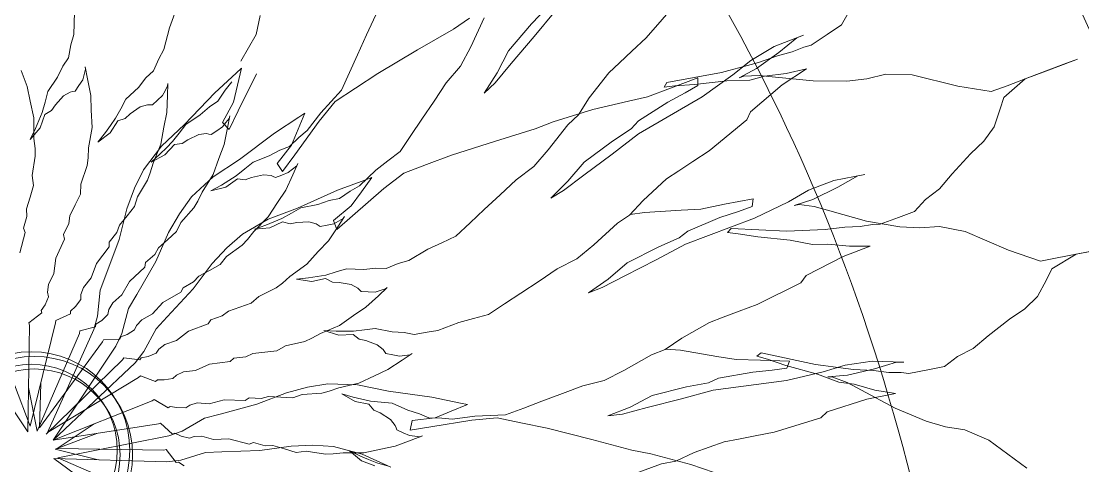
# Model space of a CAD drawing. Extents: x -454308 to 890911, y -14103 to 1343694.
# Drawn here: x 205933.75 to 205943.83, y 658678.26 to 658682.49 of the extents above; entities that cross this region are included whole.
import ezdxf

# ---------------------------------------------------------------- set-up
doc = ezdxf.new("R2010")
doc.units = 0
doc.header["$MEASUREMENT"] = 0
for name, color, linetype, lineweight in [('AR_Vegetacion', 105, 'Continuous', 5), ('textura', 250, 'Continuous', 13), ('Vegetacion_', 105, 'Continuous', 5)]:
    doc.layers.add(name, color=color, linetype=linetype, lineweight=lineweight)

# ---------------------------------------------------------------- blocks, each defined once
blk = doc.blocks.new('AGAVE AZUL')
at = {"layer": 'Vegetacion_', "color": 47}
for p, q in [((0.0887, 0.6653), (0.0909, 0.7008)), ((0.241, 0.6703), (0.2503, 0.6929)), ((0.3781, 0.6541), (0.3854, 0.6841)), ((0.5535, 0.6469), (0.5691, 0.678)), ((0.816, 0.6544), (0.8417, 0.6791)), ((0.9971, 0.6251), (1.0503, 0.6815)), ((0.0834, 0.6488), (0.0887, 0.6653)), ((0.2308, 0.6362), (0.241, 0.6703)), ((0.718, 0.6669), (0.6916, 0.6508)), ((0.718, 0.6217), (0.7413, 0.6668)), ((0.8543, 0.6732), (0.8195, 0.6339)), ((0.0788, 0.6286), (0.0834, 0.6488)), ((0.3652, 0.6334), (0.3781, 0.6541)), ((0.538, 0.6159), (0.5535, 0.6469)), ((0.6916, 0.6508), (0.6336, 0.6199)), ((0.7779, 0.6131), (0.816, 0.6544)), ((1.308, 0.6336), (1.3218, 0.6556)), ((0.0692, 0.6154), (0.0788, 0.6286)), ((0.2221, 0.6213), (0.2308, 0.6362)), ((0.3522, 0.6127), (0.3652, 0.6334)), ((0.8195, 0.6339), (0.7814, 0.5926)), ((0.9738, 0.6048), (0.9971, 0.6251)), ((1.2849, 0.6195), (1.308, 0.6336)), ((0.0115, 0.5855), (0.0029, 0.6111)), ((0.0601, 0.5983), (0.0692, 0.6154)), ((0.1052, 0.6093), (0.1026, 0.6011)), ((0.1076, 0.594), (0.1046, 0.6131)), ((0.1046, 0.6131), (0.1052, 0.6093)), ((0.213, 0.6026), (0.2221, 0.6213)), ((0.5242, 0.5882), (0.538, 0.6159)), ((0.6336, 0.6199), (0.5689, 0.585)), ((0.7006, 0.5914), (0.718, 0.6217)), ((0.7583, 0.5785), (0.7779, 0.6131)), ((1.2473, 0.6196), (1.1997, 0.6037)), ((1.2071, 0.5939), (1.2364, 0.6159)), ((1.2364, 0.6159), (1.2473, 0.6196)), ((1.2586, 0.6035), (1.2849, 0.6195)), ((0.044, 0.5763), (0.0601, 0.5983)), ((0.1, 0.5928), (0.0936, 0.584)), ((0.1026, 0.6011), (0.1, 0.5928)), ((0.1118, 0.5673), (0.1076, 0.594)), ((0.188, 0.5773), (0.2006, 0.5919)), ((0.2006, 0.5919), (0.213, 0.6026)), ((0.3438, 0.5942), (0.3089, 0.5638)), ((0.3526, 0.6018), (0.3438, 0.5942)), ((0.3765, 0.5919), (0.3451, 0.534)), ((0.3452, 0.575), (0.3526, 0.6018)), ((0.677, 0.5656), (0.7006, 0.5914)), ((0.7814, 0.5926), (0.7544, 0.5626)), ((0.9534, 0.5871), (0.9738, 0.6048)), ((1.1997, 0.6037), (1.1619, 0.5829)), ((1.1705, 0.5695), (1.2071, 0.5939)), ((1.2044, 0.5885), (1.2282, 0.594)), ((1.2282, 0.594), (1.2467, 0.6007)), ((1.2467, 0.6007), (1.2586, 0.6035)), ((0.0152, 0.5623), (0.0115, 0.5855)), ((0.0388, 0.5598), (0.044, 0.5763)), ((0.0795, 0.574), (0.0687, 0.5684)), ((0.0833, 0.5746), (0.0795, 0.574)), ((0.0871, 0.5752), (0.0833, 0.5746)), ((0.0936, 0.584), (0.0871, 0.5752)), ((0.1674, 0.5594), (0.188, 0.5773)), ((0.2345, 0.5779), (0.2301, 0.5704)), ((0.2334, 0.5625), (0.2347, 0.5817)), ((0.2347, 0.5817), (0.2345, 0.5779)), ((0.3254, 0.5675), (0.3365, 0.5807)), ((0.3378, 0.5481), (0.3452, 0.575)), ((0.5104, 0.5606), (0.5242, 0.5882)), ((0.5689, 0.585), (0.5327, 0.5629)), ((0.7367, 0.5472), (0.7583, 0.5785)), ((0.9359, 0.5719), (0.9534, 0.5871)), ((1.1264, 0.568), (1.1502, 0.5735)), ((1.1619, 0.5829), (1.1326, 0.5609)), ((1.1502, 0.5735), (1.174, 0.579)), ((1.174, 0.579), (1.2044, 0.5885)), ((0.0201, 0.5355), (0.0152, 0.5623)), ((0.0335, 0.5434), (0.0388, 0.5598)), ((0.0687, 0.5684), (0.0552, 0.5546)), ((0.1116, 0.5438), (0.1118, 0.5673)), ((0.1586, 0.5445), (0.1674, 0.5594)), ((0.2257, 0.563), (0.2175, 0.5559)), ((0.2301, 0.5704), (0.2257, 0.563)), ((0.2315, 0.5355), (0.2334, 0.5625)), ((0.3089, 0.5638), (0.2589, 0.5154)), ((0.3133, 0.5506), (0.3254, 0.5675)), ((0.4932, 0.5433), (0.5104, 0.5606)), ((0.5327, 0.5629), (0.4997, 0.5428)), ((0.6565, 0.5375), (0.677, 0.5656)), ((0.7544, 0.5626), (0.7367, 0.5472)), ((0.9031, 0.5332), (0.9359, 0.5719)), ((1.0272, 0.5527), (1.1145, 0.5653)), ((1.0765, 0.5584), (1.0325, 0.5437)), ((1.0765, 0.5462), (1.0765, 0.5584)), ((1.1326, 0.5609), (1.0826, 0.5279)), ((1.1145, 0.5653), (1.1264, 0.568)), ((1.1424, 0.556), (1.1705, 0.5695)), ((1.1497, 0.5585), (1.1424, 0.556)), ((1.1741, 0.5585), (1.1497, 0.5585)), ((1.1828, 0.5572), (1.159, 0.5517)), ((1.1998, 0.5549), (1.1741, 0.5585)), ((1.2172, 0.5601), (1.1828, 0.5572)), ((1.21, 0.5422), (1.2496, 0.5663)), ((1.2496, 0.5663), (1.2172, 0.5601)), ((1.2496, 0.5663), (1.2496, 0.5663)), ((1.6148, 0.543), (1.6588, 0.5577)), ((1.6734, 0.5626), (1.6295, 0.5479)), ((1.6588, 0.5577), (1.6807, 0.5651)), ((1.6807, 0.5651), (1.6734, 0.5626)), ((0.0277, 0.5307), (0.0335, 0.5434)), ((0.0379, 0.5401), (0.0295, 0.5193)), ((0.0488, 0.5458), (0.0379, 0.5401)), ((0.0552, 0.5546), (0.0488, 0.5458)), ((0.1119, 0.5165), (0.1116, 0.5438)), ((0.1499, 0.5296), (0.1586, 0.5445)), ((0.1897, 0.5462), (0.1735, 0.5357)), ((0.2015, 0.5492), (0.1897, 0.5462)), ((0.2054, 0.549), (0.2015, 0.5492)), ((0.2092, 0.5487), (0.2054, 0.549)), ((0.2175, 0.5559), (0.2092, 0.5487)), ((0.2845, 0.5298), (0.2994, 0.5421)), ((0.2994, 0.5421), (0.3133, 0.5506)), ((0.3192, 0.5166), (0.3378, 0.5481)), ((0.4997, 0.5428), (0.4728, 0.5128)), ((0.476, 0.526), (0.4932, 0.5433)), ((1.0325, 0.5437), (0.9959, 0.5315)), ((1.0226, 0.5454), (1.0272, 0.5527)), ((1.0398, 0.5469), (1.0226, 0.5454)), ((1.071, 0.5478), (1.0398, 0.5469)), ((1.0557, 0.5352), (1.0765, 0.5462)), ((1.1226, 0.5521), (1.071, 0.5478)), ((1.159, 0.5517), (1.1226, 0.5521)), ((1.158, 0.5014), (1.21, 0.5422)), ((1.2596, 0.5464), (1.1998, 0.5549)), ((1.3133, 0.544), (1.2596, 0.5464)), ((1.345, 0.5465), (1.3133, 0.544)), ((1.3756, 0.5526), (1.345, 0.5465)), ((1.4171, 0.5502), (1.3756, 0.5526)), ((1.4891, 0.5295), (1.4171, 0.5502)), ((1.6295, 0.5479), (1.5965, 0.5369)), ((1.5965, 0.5369), (1.6148, 0.543)), ((0.0189, 0.5025), (0.0201, 0.5355)), ((0.0219, 0.5181), (0.0277, 0.5307)), ((0.1534, 0.5255), (0.1405, 0.5071)), ((0.1414, 0.5186), (0.1499, 0.5296)), ((0.1653, 0.5286), (0.1534, 0.5255)), ((0.1735, 0.5357), (0.1653, 0.5286)), ((0.226, 0.5127), (0.2315, 0.5355)), ((0.2612, 0.5156), (0.2845, 0.5298)), ((0.3268, 0.5076), (0.3313, 0.5264)), ((0.3451, 0.534), (0.3293, 0.505)), ((0.3313, 0.5264), (0.3304, 0.5226)), ((0.4391, 0.5013), (0.4508, 0.5265)), ((0.4508, 0.5265), (0.441, 0.5205)), ((0.4535, 0.4984), (0.476, 0.526)), ((0.636, 0.5095), (0.6565, 0.5375)), ((0.8848, 0.5071), (0.9031, 0.5332)), ((0.9654, 0.5254), (0.908, 0.5143)), ((0.9959, 0.5315), (0.9654, 0.5254)), ((1.0826, 0.5279), (0.9789, 0.4729)), ((1.0277, 0.5218), (1.0557, 0.5352)), ((1.5416, 0.5186), (1.4891, 0.5295)), ((1.5672, 0.5271), (1.5416, 0.5186)), ((1.5611, 0.5088), (1.5965, 0.5369)), ((1.5965, 0.5369), (1.5672, 0.5271)), ((0.0295, 0.5193), (0.0128, 0.5011)), ((0.0128, 0.5011), (0.0219, 0.5181)), ((0.0295, 0.5193), (0.0295, 0.5193)), ((0.1053, 0.4842), (0.1119, 0.5165)), ((0.1202, 0.493), (0.1328, 0.5076)), ((0.1405, 0.5071), (0.1202, 0.493)), ((0.1328, 0.5076), (0.1414, 0.5186)), ((0.1405, 0.5071), (0.1405, 0.5071)), ((0.2203, 0.486), (0.226, 0.5127)), ((0.2589, 0.5154), (0.221, 0.4825)), ((0.2501, 0.5024), (0.2612, 0.5156)), ((0.3193, 0.5094), (0.3099, 0.5037)), ((0.3293, 0.505), (0.3192, 0.5166)), ((0.3248, 0.516), (0.3193, 0.5094)), ((0.3204, 0.4813), (0.3268, 0.5076)), ((0.3304, 0.5226), (0.3248, 0.516)), ((0.441, 0.5205), (0.4014, 0.4964)), ((0.4728, 0.5128), (0.4321, 0.4609)), ((0.6178, 0.4845), (0.636, 0.5095)), ((0.908, 0.5143), (0.8446, 0.4972)), ((0.8673, 0.4919), (0.8848, 0.5071)), ((0.9801, 0.4937), (1.0277, 0.5218)), ((1.555, 0.4905), (1.5611, 0.5088)), ((0.0128, 0.5011), (0.0128, 0.5011)), ((0.0128, 0.5011), (0.0128, 0.5011)), ((0.0201, 0.4866), (0.0189, 0.5025)), ((0.1202, 0.493), (0.1202, 0.493)), ((0.1202, 0.493), (0.1202, 0.493)), ((0.2287, 0.4797), (0.2389, 0.4892)), ((0.2389, 0.4892), (0.2501, 0.5024)), ((0.2632, 0.4912), (0.2539, 0.4855)), ((0.281, 0.4988), (0.2632, 0.4912)), ((0.2931, 0.4999), (0.281, 0.4988)), ((0.2969, 0.499), (0.2931, 0.4999)), ((0.3006, 0.4981), (0.2969, 0.499)), ((0.3099, 0.5037), (0.3006, 0.4981)), ((0.3293, 0.505), (0.3293, 0.505)), ((0.3293, 0.505), (0.3293, 0.505)), ((0.3293, 0.505), (0.3293, 0.505)), ((0.3293, 0.505), (0.3293, 0.505)), ((0.3293, 0.505), (0.3293, 0.505)), ((0.3293, 0.505), (0.3293, 0.505)), ((0.3293, 0.505), (0.3293, 0.505)), ((0.3293, 0.505), (0.3293, 0.505)), ((0.4014, 0.4964), (0.3441, 0.4569)), ((0.4274, 0.4761), (0.4391, 0.5013)), ((0.4397, 0.488), (0.4535, 0.4984)), ((0.8446, 0.4972), (0.8153, 0.4874)), ((0.8345, 0.4532), (0.8673, 0.4919)), ((0.9679, 0.4814), (0.9801, 0.4937)), ((1.1521, 0.4888), (1.158, 0.5014)), ((1.5441, 0.4625), (1.555, 0.4905)), ((0.0141, 0.4439), (0.0201, 0.4744)), ((0.0201, 0.4744), (0.0201, 0.4866)), ((0.1038, 0.4684), (0.1053, 0.4842)), ((0.221, 0.4825), (0.1911, 0.4462)), ((0.2066, 0.456), (0.2203, 0.486)), ((0.2185, 0.4703), (0.2287, 0.4797)), ((0.2418, 0.4845), (0.226, 0.4685)), ((0.2539, 0.4855), (0.2418, 0.4845)), ((0.3112, 0.4597), (0.3204, 0.4813)), ((0.4037, 0.4481), (0.4274, 0.4761)), ((0.4087, 0.469), (0.4242, 0.4742)), ((0.4242, 0.4742), (0.4397, 0.488)), ((0.5996, 0.4596), (0.6178, 0.4845)), ((0.8153, 0.4874), (0.7518, 0.4703)), ((0.9789, 0.4729), (0.9362, 0.4424)), ((0.9374, 0.4631), (0.9679, 0.4814)), ((1.0902, 0.442), (1.1521, 0.4888)), ((0.0907, 0.4273), (0.1018, 0.4564)), ((0.1018, 0.4564), (0.1038, 0.4684)), ((0.2016, 0.4409), (0.2066, 0.456)), ((0.2036, 0.458), (0.2185, 0.4703)), ((0.226, 0.4685), (0.2036, 0.458)), ((0.2036, 0.458), (0.2036, 0.458)), ((0.2036, 0.458), (0.2036, 0.458)), ((0.226, 0.4685), (0.226, 0.4685)), ((0.3011, 0.4344), (0.3112, 0.4597)), ((0.3441, 0.4569), (0.3012, 0.4308)), ((0.3656, 0.4517), (0.3914, 0.4604)), ((0.3914, 0.4604), (0.4087, 0.469)), ((0.4321, 0.4609), (0.4118, 0.4349)), ((0.5797, 0.4454), (0.5996, 0.4596)), ((0.7518, 0.4703), (0.681, 0.4507)), ((0.891, 0.4313), (0.9374, 0.4631)), ((1.527, 0.4405), (1.5441, 0.4625)), ((0.0153, 0.428), (0.0141, 0.4439)), ((0.1911, 0.4462), (0.1754, 0.4173)), ((0.197, 0.4296), (0.2016, 0.4409)), ((0.338, 0.431), (0.3518, 0.4413)), ((0.3518, 0.4413), (0.3656, 0.4517)), ((0.4118, 0.4349), (0.4037, 0.4481)), ((0.4277, 0.4293), (0.4363, 0.4466)), ((0.4346, 0.4431), (0.4277, 0.4379)), ((0.4363, 0.4466), (0.4346, 0.4431)), ((0.5599, 0.4312), (0.5797, 0.4454)), ((0.681, 0.4507), (0.6407, 0.4372)), ((0.8108, 0.4275), (0.8345, 0.4532)), ((0.9362, 0.4424), (0.8898, 0.4106)), ((1.0639, 0.426), (1.0902, 0.442)), ((1.505, 0.4209), (1.527, 0.4405)), ((0.0092, 0.4097), (0.0153, 0.428)), ((0.0893, 0.4114), (0.0907, 0.4273)), ((0.1797, 0.4037), (0.197, 0.4296)), ((0.3012, 0.4308), (0.2657, 0.4001)), ((0.2826, 0.4071), (0.3011, 0.4344)), ((0.3138, 0.4171), (0.3259, 0.424)), ((0.3397, 0.4258), (0.3207, 0.4137)), ((0.3259, 0.424), (0.338, 0.431)), ((0.3518, 0.4241), (0.3397, 0.4258)), ((0.3621, 0.4275), (0.3518, 0.4241)), ((0.3811, 0.431), (0.3621, 0.4275)), ((0.3932, 0.4293), (0.3811, 0.431)), ((0.3966, 0.4276), (0.3932, 0.4293)), ((0.4001, 0.4258), (0.3966, 0.4276)), ((0.4104, 0.4293), (0.4001, 0.4258)), ((0.4208, 0.4328), (0.4104, 0.4293)), ((0.4118, 0.4349), (0.4118, 0.4349)), ((0.4118, 0.4349), (0.4118, 0.4349)), ((0.4118, 0.4349), (0.4118, 0.4349)), ((0.4118, 0.4349), (0.4118, 0.4349)), ((0.4118, 0.4349), (0.4118, 0.4349)), ((0.4118, 0.4349), (0.4118, 0.4349)), ((0.4118, 0.4349), (0.4118, 0.4349)), ((0.4118, 0.4349), (0.4118, 0.4349)), ((0.4156, 0.4051), (0.4277, 0.4293)), ((0.4277, 0.4379), (0.4208, 0.4328)), ((0.5331, 0.4077), (0.5599, 0.4312)), ((0.6041, 0.425), (0.5712, 0.4018)), ((0.6407, 0.4372), (0.6041, 0.425)), ((0.782, 0.4076), (0.8108, 0.4275)), ((0.8642, 0.402), (0.891, 0.4313)), ((1.0408, 0.4119), (1.0639, 0.426)), ((0.0031, 0.3914), (0.0092, 0.4097)), ((0.0803, 0.3944), (0.0893, 0.4114)), ((0.1754, 0.4173), (0.1622, 0.3854)), ((0.2752, 0.393), (0.2826, 0.4071)), ((0.2966, 0.4085), (0.3138, 0.4171)), ((0.3207, 0.4137), (0.2966, 0.4085)), ((0.2966, 0.4085), (0.2966, 0.4085)), ((0.2966, 0.4085), (0.2966, 0.4085)), ((0.3207, 0.4137), (0.3207, 0.4137)), ((0.4018, 0.3861), (0.4156, 0.4051)), ((0.5419, 0.4164), (0.4979, 0.4017)), ((0.5178, 0.3998), (0.5331, 0.4077)), ((0.5358, 0.3981), (0.5529, 0.42)), ((0.5529, 0.42), (0.5419, 0.4164)), ((0.7558, 0.3848), (0.782, 0.4076)), ((0.8898, 0.4106), (0.8568, 0.3874)), ((1.021, 0.3998), (1.0408, 0.4119)), ((1.4745, 0.3904), (1.505, 0.4209)), ((0.0031, 0.3792), (0.0031, 0.3914)), ((0.0712, 0.3773), (0.0803, 0.3944)), ((0.1621, 0.374), (0.1747, 0.3886)), ((0.1747, 0.3886), (0.1797, 0.4037)), ((0.2657, 0.4001), (0.2454, 0.3741)), ((0.2687, 0.3827), (0.2752, 0.393)), ((0.4979, 0.4017), (0.4333, 0.376)), ((0.484, 0.3862), (0.5002, 0.3888)), ((0.5002, 0.3888), (0.5178, 0.3998)), ((0.5187, 0.3761), (0.5358, 0.3981)), ((0.5712, 0.4018), (0.5199, 0.3602)), ((0.8361, 0.3764), (0.8642, 0.402)), ((0.9822, 0.3671), (1.021, 0.3998)), ((1.336, 0.3949), (1.2865, 0.3871)), ((1.2921, 0.3763), (1.3246, 0.3931)), ((1.3246, 0.3931), (1.336, 0.3949)), ((1.4538, 0.3672), (1.4745, 0.3904)), ((-0.0029, 0.3609), (0.0031, 0.3792)), ((0.0692, 0.3653), (0.0712, 0.3773)), ((0.1622, 0.3854), (0.1479, 0.3371)), ((0.1495, 0.3594), (0.1621, 0.374)), ((0.2454, 0.3741), (0.227, 0.3448)), ((0.2473, 0.36), (0.2687, 0.3827)), ((0.4333, 0.376), (0.3857, 0.3601)), ((0.3863, 0.3637), (0.4018, 0.3861)), ((0.4233, 0.3684), (0.4386, 0.3764)), ((0.4386, 0.3764), (0.4656, 0.3806)), ((0.4656, 0.3806), (0.484, 0.3862)), ((0.4894, 0.3541), (0.5187, 0.3761)), ((0.7296, 0.3621), (0.7558, 0.3848)), ((0.8568, 0.3874), (0.8361, 0.3764)), ((1.2457, 0.373), (1.2131, 0.3562)), ((1.2865, 0.3871), (1.2457, 0.373)), ((1.2519, 0.3583), (1.2921, 0.3763)), ((-0.0005, 0.3536), (-0.0029, 0.3609)), ((0.0601, 0.3482), (0.0692, 0.3653)), ((0.1448, 0.3481), (0.1495, 0.3594)), ((0.2399, 0.3459), (0.2473, 0.36)), ((0.3857, 0.3601), (0.3442, 0.3381)), ((0.3622, 0.3412), (0.3863, 0.3637)), ((0.3818, 0.3509), (0.3949, 0.3557)), ((0.4088, 0.3551), (0.3881, 0.3463)), ((0.3949, 0.3557), (0.4079, 0.3605)), ((0.4079, 0.3605), (0.4233, 0.3684)), ((0.4204, 0.3514), (0.4088, 0.3551)), ((0.5199, 0.3602), (0.4943, 0.3395)), ((0.4961, 0.3439), (0.5075, 0.3595)), ((0.5052, 0.3564), (0.4976, 0.3524)), ((0.5075, 0.3595), (0.5052, 0.3564)), ((0.7063, 0.3418), (0.7296, 0.3621)), ((0.9598, 0.3444), (0.9822, 0.3671)), ((1.1116, 0.3559), (1.0735, 0.3499)), ((1.1574, 0.3631), (1.1116, 0.3559)), ((1.1553, 0.351), (1.1574, 0.3631)), ((1.2131, 0.3562), (1.1583, 0.332)), ((1.222, 0.3497), (1.2519, 0.3583)), ((1.4306, 0.3513), (1.4538, 0.3672)), ((-0.0102, 0.3218), (-0.0005, 0.3536)), ((0.0464, 0.3109), (0.0613, 0.3406)), ((0.0613, 0.3406), (0.0601, 0.3482)), ((0.1322, 0.3335), (0.1448, 0.3481)), ((0.227, 0.3448), (0.2048, 0.2997)), ((0.2251, 0.3336), (0.2399, 0.3459)), ((0.3442, 0.3381), (0.3185, 0.3173)), ((0.3518, 0.3291), (0.3622, 0.3412)), ((0.3634, 0.3452), (0.3818, 0.3509)), ((0.3881, 0.3463), (0.3634, 0.3452)), ((0.3634, 0.3452), (0.3634, 0.3452)), ((0.3634, 0.3452), (0.3634, 0.3452)), ((0.3881, 0.3463), (0.3881, 0.3463)), ((0.4312, 0.3531), (0.4204, 0.3514)), ((0.4505, 0.3534), (0.4312, 0.3531)), ((0.4621, 0.3496), (0.4505, 0.3534)), ((0.4652, 0.3474), (0.4621, 0.3496)), ((0.4683, 0.3451), (0.4652, 0.3474)), ((0.4791, 0.3468), (0.4683, 0.3451)), ((0.4899, 0.3485), (0.4791, 0.3468)), ((0.4802, 0.3221), (0.4961, 0.3439)), ((0.4943, 0.3395), (0.4894, 0.3541)), ((0.4976, 0.3524), (0.4899, 0.3485)), ((0.4943, 0.3395), (0.4943, 0.3395)), ((0.4943, 0.3395), (0.4943, 0.3395)), ((0.4943, 0.3395), (0.4943, 0.3395)), ((0.4943, 0.3395), (0.4943, 0.3395)), ((0.4943, 0.3395), (0.4943, 0.3395)), ((0.4943, 0.3395), (0.4943, 0.3395)), ((0.4943, 0.3395), (0.4943, 0.3395)), ((0.4943, 0.3395), (0.4943, 0.3395)), ((0.6829, 0.3216), (0.7063, 0.3418)), ((0.9401, 0.3324), (0.9598, 0.3444)), ((0.9839, 0.3477), (0.9608, 0.3454)), ((1.0423, 0.349), (0.9839, 0.3477)), ((1.0735, 0.3499), (1.0423, 0.349)), ((1.1031, 0.3351), (1.1331, 0.3436)), ((1.1331, 0.3436), (1.1553, 0.351)), ((1.2296, 0.3509), (1.222, 0.3497)), ((1.2537, 0.3469), (1.2296, 0.3509)), ((1.2783, 0.339), (1.2537, 0.3469)), ((1.3359, 0.3207), (1.2783, 0.339)), ((1.4123, 0.333), (1.4306, 0.3513)), ((0.1105, 0.3002), (0.1317, 0.3258)), ((0.1479, 0.3371), (0.1248, 0.2813)), ((0.1317, 0.3258), (0.1322, 0.3335)), ((0.2037, 0.311), (0.2102, 0.3214)), ((0.2102, 0.3214), (0.2251, 0.3336)), ((0.3173, 0.3032), (0.3432, 0.3205)), ((0.3432, 0.3205), (0.3518, 0.3291)), ((0.4634, 0.3057), (0.4802, 0.3221)), ((0.6604, 0.3122), (0.6829, 0.3216)), ((0.9012, 0.2997), (0.9401, 0.3324)), ((1.1583, 0.332), (1.0469, 0.295)), ((1.0515, 0.3153), (1.1031, 0.3351)), ((1.3885, 0.3094), (1.3359, 0.3207)), ((1.3574, 0.3147), (1.3867, 0.3244)), ((1.3867, 0.3244), (1.4123, 0.333)), ((0.0424, 0.2869), (0.0464, 0.3109)), ((0.1888, 0.2987), (0.2037, 0.311)), ((0.3185, 0.3173), (0.2941, 0.2929)), ((0.4444, 0.2861), (0.4634, 0.3057)), ((0.6378, 0.3028), (0.6604, 0.3122)), ((1.0043, 0.2923), (1.0375, 0.3053)), ((1.0375, 0.3053), (1.0515, 0.3153)), ((1.1144, 0.3108), (1.1205, 0.3169)), ((1.1315, 0.3083), (1.1144, 0.3108)), ((1.1205, 0.3169), (1.2084, 0.3096)), ((1.1621, 0.3023), (1.1315, 0.3083)), ((1.2084, 0.3096), (1.2207, 0.3096)), ((1.2207, 0.3096), (1.2451, 0.3097)), ((1.2451, 0.3097), (1.2695, 0.3097)), ((1.2695, 0.3097), (1.3012, 0.3122)), ((1.3012, 0.3122), (1.3256, 0.3122)), ((1.3256, 0.3122), (1.3452, 0.3146)), ((1.3452, 0.3146), (1.3574, 0.3147)), ((1.4202, 0.3065), (1.3885, 0.3094)), ((1.4513, 0.3075), (1.4202, 0.3065)), ((1.4918, 0.2982), (1.4513, 0.3075)), ((0.0333, 0.2698), (0.0424, 0.2869)), ((0.1012, 0.2776), (0.1105, 0.3002)), ((0.1619, 0.2695), (0.187, 0.2912)), ((0.2048, 0.2997), (0.1728, 0.2485)), ((0.187, 0.2912), (0.1888, 0.2987)), ((0.2941, 0.2929), (0.2624, 0.2538)), ((0.2897, 0.2824), (0.307, 0.2911)), ((0.307, 0.2911), (0.3173, 0.3032)), ((0.6066, 0.2859), (0.6378, 0.3028)), ((0.8736, 0.2783), (0.9012, 0.2997)), ((0.9533, 0.2687), (1.0043, 0.2923)), ((1.0469, 0.295), (0.9997, 0.272)), ((1.2133, 0.295), (1.1621, 0.3023)), ((1.2487, 0.2865), (1.2133, 0.295)), ((1.5594, 0.2658), (1.4918, 0.2982)), ((0.0886, 0.2631), (0.1012, 0.2776)), ((0.1248, 0.2813), (0.1149, 0.2574)), ((0.2638, 0.2652), (0.2725, 0.2738)), ((0.2725, 0.2738), (0.2897, 0.2824)), ((0.4168, 0.268), (0.4444, 0.2861)), ((0.474, 0.2678), (0.4907, 0.2721)), ((0.4907, 0.2721), (0.5074, 0.2764)), ((0.5074, 0.2764), (0.5346, 0.2745)), ((0.5346, 0.2745), (0.5539, 0.2759)), ((0.5539, 0.2759), (0.5702, 0.2747)), ((0.5702, 0.2747), (0.5898, 0.2816)), ((0.5898, 0.2816), (0.6066, 0.2859)), ((0.8419, 0.2635), (0.8736, 0.2783)), ((0.9997, 0.272), (0.9487, 0.2484)), ((1.2732, 0.2865), (1.2487, 0.2865)), ((1.3073, 0.2817), (1.2732, 0.2865)), ((1.2964, 0.2658), (1.3403, 0.2805)), ((1.3403, 0.2805), (1.3073, 0.2817)), ((1.3403, 0.2805), (1.3403, 0.2805)), ((0.0313, 0.2578), (0.0333, 0.2698)), ((0.0325, 0.2502), (0.0313, 0.2578)), ((0.0839, 0.2518), (0.0886, 0.2631)), ((0.1149, 0.2574), (0.1092, 0.2167)), ((0.1489, 0.2488), (0.1619, 0.2695)), ((0.2624, 0.2538), (0.2197, 0.2111)), ((0.2431, 0.2496), (0.2466, 0.2565)), ((0.2466, 0.2565), (0.2638, 0.2652)), ((0.3947, 0.2507), (0.4046, 0.2578)), ((0.4046, 0.2578), (0.4168, 0.268)), ((0.4271, 0.2629), (0.4464, 0.2643)), ((0.4514, 0.2584), (0.4271, 0.2629)), ((0.4271, 0.2629), (0.4271, 0.2629)), ((0.4271, 0.2629), (0.4271, 0.2629)), ((0.4464, 0.2643), (0.4602, 0.266)), ((0.4736, 0.2623), (0.4514, 0.2584)), ((0.4514, 0.2584), (0.4514, 0.2584)), ((0.4602, 0.266), (0.474, 0.2678)), ((0.4841, 0.2561), (0.4736, 0.2623)), ((0.495, 0.2554), (0.4841, 0.2561)), ((0.5138, 0.2513), (0.495, 0.2554)), ((0.8123, 0.2454), (0.8419, 0.2635)), ((0.922, 0.2443), (0.9533, 0.2687)), ((1.2366, 0.2377), (1.2964, 0.2658)), ((1.6093, 0.2462), (1.5594, 0.2658)), ((1.627, 0.2334), (1.6665, 0.2552)), ((1.6665, 0.2552), (1.636, 0.2504)), ((1.7009, 0.2606), (1.6665, 0.2552)), ((1.6665, 0.2552), (1.6856, 0.2582)), ((0.0202, 0.2287), (0.0267, 0.2375)), ((0.0267, 0.2375), (0.0325, 0.2502)), ((0.0749, 0.2331), (0.0834, 0.2441)), ((0.0834, 0.2441), (0.0839, 0.2518)), ((0.1276, 0.2262), (0.1341, 0.2365)), ((0.1341, 0.2365), (0.1489, 0.2488)), ((0.1728, 0.2485), (0.159, 0.2265)), ((0.2138, 0.234), (0.2431, 0.2496)), ((0.3541, 0.2278), (0.3663, 0.238)), ((0.3663, 0.238), (0.3947, 0.2507)), ((0.5243, 0.2451), (0.5138, 0.2513)), ((0.5269, 0.2422), (0.5243, 0.2451)), ((0.5294, 0.2393), (0.5269, 0.2422)), ((0.5403, 0.2385), (0.5294, 0.2393)), ((0.5512, 0.2378), (0.5403, 0.2385)), ((0.5595, 0.2399), (0.5512, 0.2378)), ((0.5562, 0.2319), (0.5708, 0.2446)), ((0.5679, 0.2421), (0.5595, 0.2399)), ((0.5708, 0.2446), (0.5679, 0.2421)), ((0.7826, 0.2273), (0.8123, 0.2454)), ((0.89, 0.2237), (0.922, 0.2443)), ((0.9487, 0.2484), (0.9123, 0.2311)), ((1.228, 0.2267), (1.2366, 0.2377)), ((1.636, 0.2504), (1.6093, 0.2462)), ((-0.0003, 0.2099), (0.0208, 0.2249)), ((0.0208, 0.2249), (0.0202, 0.2287)), ((0.0424, 0.2121), (0.0663, 0.222)), ((0.0663, 0.222), (0.0666, 0.2259)), ((0.0666, 0.2259), (0.0749, 0.2331)), ((0.1258, 0.2187), (0.1276, 0.2262)), ((0.159, 0.2265), (0.1467, 0.1874)), ((0.1966, 0.2168), (0.2138, 0.234)), ((0.3172, 0.2165), (0.3356, 0.2221)), ((0.3356, 0.2221), (0.3541, 0.2278)), ((0.5358, 0.2142), (0.5562, 0.2319)), ((0.7562, 0.2112), (0.7826, 0.2273)), ((0.9123, 0.2311), (0.89, 0.2237)), ((1.1572, 0.1949), (1.228, 0.2267)), ((1.6179, 0.2164), (1.627, 0.2334)), ((-0.0086, 0.0372), (0.0003, 0.2061)), ((-0.0043, 0.0456), (0.0422, 0.2083)), ((0.0003, 0.2061), (-0.0003, 0.2099)), ((0.0422, 0.2083), (0.0424, 0.2121)), ((0.1092, 0.2167), (0.1023, 0.1953)), ((0.1053, 0.1998), (0.1062, 0.2036)), ((0.1062, 0.2036), (0.1155, 0.2092)), ((0.1155, 0.2092), (0.1258, 0.2187)), ((0.1707, 0.1995), (0.1793, 0.2081)), ((0.1793, 0.2081), (0.1966, 0.2168)), ((0.2197, 0.2111), (0.2014, 0.1928)), ((0.2842, 0.1975), (0.2888, 0.2037)), ((0.2888, 0.2037), (0.3072, 0.2094)), ((0.3072, 0.2094), (0.3172, 0.2165)), ((0.5158, 0.2019), (0.5358, 0.2142)), ((0.7299, 0.1951), (0.7562, 0.2112)), ((1.6024, 0.1905), (1.6179, 0.2164)), ((-0.1026, 0.19), (-0.0086, 0.0372)), ((0.0062, 0.0376), (0.0792, 0.1902)), ((0.1023, 0.1953), (0.0227, 0.0345)), ((0.0792, 0.1902), (0.0801, 0.194)), ((0.0801, 0.194), (0.1053, 0.1998)), ((0.1467, 0.1874), (0.1363, 0.1675)), ((0.1448, 0.1822), (0.1552, 0.1856)), ((0.1552, 0.1856), (0.1672, 0.1926)), ((0.1672, 0.1926), (0.1707, 0.1995)), ((0.2014, 0.1928), (0.1807, 0.1574)), ((0.2328, 0.1729), (0.2527, 0.187)), ((0.2527, 0.187), (0.2842, 0.1975)), ((0.462, 0.1756), (0.4929, 0.1871)), ((0.4929, 0.1871), (0.5158, 0.2019)), ((0.6823, 0.1842), (0.7061, 0.1896)), ((0.7061, 0.1896), (0.7299, 0.1951)), ((1.1279, 0.1851), (1.1572, 0.1949)), ((1.5819, 0.1717), (1.6024, 0.1905)), ((0.0103, 0.0428), (0.1155, 0.1752)), ((0.1155, 0.1752), (0.1172, 0.1787)), ((0.1172, 0.1787), (0.1431, 0.1787)), ((0.1431, 0.1787), (0.1448, 0.1822)), ((0.2144, 0.1672), (0.2328, 0.1729)), ((0.4478, 0.1684), (0.462, 0.1756)), ((0.4911, 0.1715), (0.4678, 0.1799)), ((0.4678, 0.1799), (0.4678, 0.1799)), ((0.4678, 0.1799), (0.4678, 0.1799)), ((0.4678, 0.1799), (0.487, 0.1781)), ((0.487, 0.1781), (0.5009, 0.1775)), ((0.5136, 0.1716), (0.4911, 0.1715)), ((0.4911, 0.1715), (0.4911, 0.1715)), ((0.5009, 0.1775), (0.5148, 0.1769)), ((0.5229, 0.1638), (0.5136, 0.1716)), ((0.5148, 0.1769), (0.532, 0.1784)), ((0.532, 0.1784), (0.5492, 0.1799)), ((0.5492, 0.1799), (0.5758, 0.1734)), ((0.5758, 0.1734), (0.595, 0.1716)), ((0.595, 0.1716), (0.6109, 0.1678)), ((0.6109, 0.1678), (0.6314, 0.1712)), ((0.6314, 0.1712), (0.6486, 0.1727)), ((0.6486, 0.1727), (0.6823, 0.1842)), ((1.0352, 0.146), (1.0803, 0.1692)), ((1.0803, 0.1692), (1.1023, 0.1766)), ((1.1023, 0.1766), (1.1279, 0.1851)), ((1.557, 0.1561), (1.5819, 0.1717)), ((0.1363, 0.1675), (0.031, 0.0222)), ((0.1807, 0.1574), (0.166, 0.1403)), ((0.1868, 0.1491), (0.1999, 0.1539)), ((0.1999, 0.1539), (0.2044, 0.1601)), ((0.2044, 0.1601), (0.2144, 0.1672)), ((0.3918, 0.1504), (0.406, 0.1577)), ((0.406, 0.1577), (0.4365, 0.1637)), ((0.4365, 0.1637), (0.4478, 0.1684)), ((0.5335, 0.1612), (0.5229, 0.1638)), ((0.5514, 0.1541), (0.5335, 0.1612)), ((0.5607, 0.1462), (0.5514, 0.1541)), ((1.5218, 0.1311), (1.557, 0.1561)), ((0.0202, 0.0324), (0.1459, 0.1455)), ((0.166, 0.1403), (0.031, 0.0222)), ((0.1459, 0.1455), (0.1482, 0.1486)), ((0.1482, 0.1486), (0.1737, 0.1443)), ((0.1737, 0.1443), (0.176, 0.1474)), ((0.176, 0.1474), (0.1868, 0.1491)), ((0.2839, 0.1334), (0.317, 0.1365)), ((0.317, 0.1365), (0.3228, 0.1416)), ((0.3228, 0.1416), (0.342, 0.143)), ((0.342, 0.143), (0.3533, 0.1477)), ((0.3533, 0.1477), (0.3726, 0.1491)), ((0.3726, 0.1491), (0.3918, 0.1504)), ((0.5627, 0.1429), (0.5607, 0.1462)), ((0.5647, 0.1396), (0.5627, 0.1429)), ((0.5754, 0.137), (0.5647, 0.1396)), ((0.586, 0.1345), (0.5754, 0.137)), ((0.5946, 0.1352), (0.586, 0.1345)), ((0.59, 0.1279), (0.6065, 0.1379)), ((0.6032, 0.1359), (0.5946, 0.1352)), ((0.6065, 0.1379), (0.6032, 0.1359)), ((1.0083, 0.1289), (1.0352, 0.146)), ((0.1706, 0.1167), (0.1735, 0.1192)), ((0.1735, 0.1192), (0.1974, 0.1093)), ((0.2308, 0.1179), (0.2421, 0.1226)), ((0.2421, 0.1226), (0.2614, 0.124)), ((0.2614, 0.124), (0.2839, 0.1334)), ((0.5669, 0.1138), (0.59, 0.1279)), ((0.9412, 0.0983), (0.9864, 0.1215)), ((0.9864, 0.1215), (1.0083, 0.1289)), ((1.0326, 0.1267), (1.0095, 0.1296)), ((1.0898, 0.1149), (1.0326, 0.1267)), ((1.4975, 0.1116), (1.5218, 0.1311)), ((-0.0269, 0.1125), (-0.0043, 0.0456)), ((-0.0049, 0.1074), (0.0062, 0.0376)), ((0.015, 0.1132), (0.0103, 0.0428)), ((0.0227, 0.0345), (0.1706, 0.1167)), ((0.1974, 0.1093), (0.2003, 0.1119)), ((0.2003, 0.1119), (0.2112, 0.1111)), ((0.2112, 0.1111), (0.225, 0.1129)), ((0.225, 0.1129), (0.2308, 0.1179)), ((0.5201, 0.0943), (0.5451, 0.105)), ((0.5451, 0.105), (0.5669, 0.1138)), ((1.1203, 0.1089), (1.0898, 0.1149)), ((1.1588, 0.1062), (1.1203, 0.1089)), ((1.1535, 0.1126), (1.1606, 0.1176)), ((1.17, 0.1073), (1.1535, 0.1126)), ((1.205, 0.1029), (1.1588, 0.1062)), ((1.1606, 0.1176), (1.246, 0.0958)), ((1.1991, 0.0962), (1.17, 0.1073)), ((1.2004, 0.0916), (1.205, 0.1029)), ((1.472, 0.0998), (1.4975, 0.1116)), ((0.438, 0.091), (0.4044, 0.0833)), ((0.4708, 0.095), (0.438, 0.091)), ((0.5176, 0.0916), (0.4708, 0.095)), ((0.4725, 0.0833), (0.4877, 0.0881)), ((0.4877, 0.0881), (0.5201, 0.0943)), ((0.5664, 0.0798), (0.5176, 0.0916)), ((0.9095, 0.0836), (0.9412, 0.0983)), ((1.0912, 0.08), (1.1459, 0.0877)), ((1.1459, 0.0877), (1.177, 0.0894)), ((1.177, 0.0894), (1.2004, 0.0916)), ((1.2484, 0.0805), (1.1991, 0.0962)), ((1.246, 0.0958), (1.2581, 0.0937)), ((1.2933, 0.0928), (1.2579, 0.0837)), ((1.2581, 0.0937), (1.2821, 0.0897)), ((1.2821, 0.0897), (1.3062, 0.0856)), ((1.3362, 0.0976), (1.2933, 0.0928)), ((1.2961, 0.0772), (1.3393, 0.0857)), ((1.3062, 0.0856), (1.3379, 0.0828)), ((1.3863, 0.094), (1.3362, 0.0976)), ((1.3393, 0.0857), (1.3748, 0.0949)), ((1.3748, 0.0949), (1.3863, 0.094)), ((1.4242, 0.0807), (1.4509, 0.0848)), ((1.4509, 0.0848), (1.472, 0.0998)), ((0.031, 0.0222), (0.1905, 0.0785)), ((0.1905, 0.0785), (0.1938, 0.0805)), ((0.1938, 0.0805), (0.2157, 0.0668)), ((0.2157, 0.0668), (0.219, 0.0688)), ((0.219, 0.0688), (0.2296, 0.0663)), ((0.2436, 0.0657), (0.2501, 0.0697)), ((0.2501, 0.0697), (0.262, 0.0725)), ((0.262, 0.0725), (0.2812, 0.0706)), ((0.2812, 0.0706), (0.305, 0.0761)), ((0.305, 0.0761), (0.3382, 0.0737)), ((0.3382, 0.0737), (0.3447, 0.0777)), ((0.3447, 0.0777), (0.364, 0.0759)), ((0.4044, 0.0833), (0.3568, 0.0671)), ((0.364, 0.0759), (0.3759, 0.0786)), ((0.3759, 0.0786), (0.3951, 0.0768)), ((0.3951, 0.0768), (0.4143, 0.0749)), ((0.4143, 0.0749), (0.4295, 0.0797)), ((0.4295, 0.0797), (0.4606, 0.0806)), ((0.4606, 0.0806), (0.4725, 0.0833)), ((0.5128, 0.065), (0.492, 0.0784)), ((0.492, 0.0784), (0.492, 0.0784)), ((0.492, 0.0784), (0.492, 0.0784)), ((0.492, 0.0784), (0.5103, 0.0723)), ((0.5103, 0.0723), (0.5238, 0.0686)), ((0.5238, 0.0686), (0.5372, 0.065)), ((0.6348, 0.0672), (0.5664, 0.0798)), ((0.8424, 0.0653), (0.8753, 0.0763)), ((0.8753, 0.0763), (0.9095, 0.0836)), ((0.9851, 0.0565), (1.0401, 0.0681)), ((1.0401, 0.0681), (1.0753, 0.0734)), ((1.0753, 0.0734), (1.0912, 0.08)), ((1.199, 0.0724), (1.0821, 0.0613)), ((1.2579, 0.0837), (1.199, 0.0724)), ((1.2819, 0.0662), (1.2484, 0.0805)), ((1.265, 0.0755), (1.2961, 0.0772)), ((1.2727, 0.075), (1.265, 0.0755)), ((1.2953, 0.0656), (1.2727, 0.075)), ((1.3379, 0.0828), (1.362, 0.0787)), ((1.362, 0.0787), (1.3817, 0.0779)), ((1.3817, 0.0779), (1.3937, 0.0759)), ((1.3937, 0.0759), (1.4242, 0.0807)), ((0.2296, 0.0663), (0.2436, 0.0657)), ((0.2979, 0.0535), (0.2726, 0.0477)), ((0.3568, 0.0671), (0.2979, 0.0535)), ((0.5347, 0.0601), (0.5128, 0.065)), ((0.5128, 0.065), (0.5128, 0.065)), ((0.5421, 0.0504), (0.5347, 0.0601)), ((0.5372, 0.065), (0.5543, 0.0626)), ((0.5543, 0.0626), (0.5714, 0.0601)), ((0.5714, 0.0601), (0.5958, 0.048)), ((0.6799, 0.0563), (0.6348, 0.0672)), ((0.665, 0.044), (0.6911, 0.0535)), ((0.6911, 0.0535), (0.6799, 0.0563)), ((0.7801, 0.0445), (0.8094, 0.0543)), ((0.8094, 0.0543), (0.8424, 0.0653)), ((0.949, 0.0397), (0.9851, 0.0565)), ((1.0821, 0.0613), (1.031, 0.0494)), ((1.306, 0.0622), (1.2819, 0.0662)), ((1.3176, 0.0525), (1.2953, 0.0656)), ((1.3389, 0.0517), (1.306, 0.0622)), ((1.3696, 0.0217), (1.3176, 0.0525)), ((1.3712, 0.045), (1.3389, 0.0517)), ((-0.0086, 0.0372), (-0.0086, 0.0372)), ((-0.0043, 0.0456), (-0.0043, 0.0456)), ((0.0062, 0.0376), (0.0062, 0.0376)), ((0.0103, 0.0428), (0.0103, 0.0428)), ((0.0227, 0.0345), (0.0227, 0.0345)), ((0.031, 0.0222), (0.1991, 0.0415)), ((0.0973, 0.0456), (0.0372, 0.0086)), ((0.1991, 0.0415), (0.2027, 0.0427)), ((0.2027, 0.0427), (0.221, 0.0244)), ((0.2726, 0.0477), (0.2363, 0.0288)), ((0.5518, 0.0455), (0.5421, 0.0504)), ((0.5677, 0.0345), (0.5518, 0.0455)), ((0.575, 0.0248), (0.5677, 0.0345)), ((0.5958, 0.048), (0.6141, 0.0419)), ((0.6023, 0.0314), (0.6388, 0.0344)), ((0.6141, 0.0419), (0.6288, 0.0346)), ((0.6288, 0.0346), (0.6495, 0.0334)), ((0.6388, 0.0344), (0.665, 0.044)), ((0.6666, 0.031), (0.702, 0.0347)), ((0.702, 0.0347), (0.7264, 0.0347)), ((0.7264, 0.0347), (0.7508, 0.0347)), ((0.7508, 0.0347), (0.7801, 0.0445)), ((0.9133, 0.0268), (0.949, 0.0397)), ((0.976, 0.0378), (0.9367, 0.029)), ((1.031, 0.0494), (0.976, 0.0378)), ((1.2617, 0.0201), (1.3254, 0.0379)), ((1.3254, 0.0379), (1.3712, 0.045)), ((1.3712, 0.045), (1.3712, 0.045)), ((0.0202, 0.0324), (0.0202, 0.0324)), ((0.031, 0.0222), (0.031, 0.0222)), ((0.031, 0.0222), (0.031, 0.0222)), ((0.1009, 0.0302), (0.034, 0.0076)), ((0.2148, 0.0221), (0.0376, -0.0062)), ((0.2363, 0.0288), (0.2148, 0.0221)), ((0.221, 0.0244), (0.2247, 0.0257)), ((0.2247, 0.0257), (0.2345, 0.0208)), ((0.2345, 0.0208), (0.2479, 0.0171)), ((0.2479, 0.0171), (0.2552, 0.0196)), ((0.2552, 0.0196), (0.2674, 0.0196)), ((0.2674, 0.0196), (0.2857, 0.0135)), ((0.5763, 0.0211), (0.575, 0.0248)), ((0.5775, 0.0175), (0.5763, 0.0211)), ((0.5873, 0.0126), (0.5775, 0.0175)), ((0.5987, 0.0164), (0.6023, 0.0314)), ((0.6314, 0.0203), (0.5987, 0.0164)), ((0.6969, 0.0283), (0.6314, 0.0203)), ((0.6495, 0.0334), (0.6666, 0.031)), ((0.7372, 0.0305), (0.6969, 0.0283)), ((0.7747, 0.0214), (0.7372, 0.0305)), ((0.8159, 0.0114), (0.7747, 0.0214)), ((0.9367, 0.029), (0.9133, 0.0268)), ((1.2515, 0.0107), (1.2617, 0.0201)), ((1.4183, -0.001), (1.3696, 0.0217)), ((0.034, 0.0076), (0.034, 0.0076)), ((0.034, 0.0076), (0.1016, -0.0117)), ((0.0372, 0.0086), (0.0372, 0.0086)), ((0.0372, 0.0086), (0.2061, -0.0003)), ((0.2061, -0.0003), (0.2099, 0.0003)), ((0.2099, 0.0003), (0.2249, -0.0208)), ((0.2857, 0.0135), (0.3102, 0.0135)), ((0.3102, 0.0135), (0.3419, 0.0038)), ((0.3419, 0.0038), (0.3492, 0.0063)), ((0.3492, 0.0063), (0.3675, 0.0002)), ((0.3675, 0.0002), (0.3797, 0.0002)), ((0.3797, 0.0002), (0.3981, -0.0059)), ((0.5738, -0.0082), (0.5995, 0.0004)), ((0.597, 0.0077), (0.5873, 0.0126)), ((0.6056, 0.0065), (0.597, 0.0077)), ((0.5987, 0.0164), (0.5987, 0.0164)), ((0.5987, 0.0164), (0.5987, 0.0164)), ((0.5987, 0.0164), (0.5987, 0.0164)), ((0.5987, 0.0164), (0.5987, 0.0164)), ((0.5987, 0.0164), (0.5987, 0.0164)), ((0.5987, 0.0164), (0.5987, 0.0164)), ((0.5987, 0.0164), (0.5987, 0.0164)), ((0.5987, 0.0164), (0.5987, 0.0164)), ((0.5995, 0.0004), (0.6178, 0.0065)), ((0.6141, 0.0053), (0.6056, 0.0065)), ((0.6178, 0.0065), (0.6141, 0.0053)), ((0.8863, -0.0097), (0.8159, 0.0114)), ((1.1764, -0.0088), (1.2515, 0.0107)), ((0.2101, -0.019), (0.0311, -0.007)), ((0.0311, -0.007), (0.0311, -0.007)), ((0.0311, -0.007), (0.0862, -0.0507)), ((0.0376, -0.0062), (0.0376, -0.0062)), ((0.0376, -0.0062), (0.1902, -0.0792)), ((0.2722, -0.0069), (0.2325, -0.0172)), ((0.2981, -0.0068), (0.2722, -0.0069)), ((0.3585, -0.0068), (0.2981, -0.0068)), ((0.4086, -0.0016), (0.3585, -0.0068)), ((0.3981, -0.0059), (0.4164, -0.012)), ((0.4431, -0.0016), (0.4086, -0.0016)), ((0.4164, -0.012), (0.4322, -0.0107)), ((0.4322, -0.0107), (0.4628, -0.0168)), ((0.4759, -0.005), (0.4431, -0.0016)), ((0.4628, -0.0168), (0.475, -0.0168)), ((0.475, -0.0168), (0.4908, -0.0156)), ((0.5208, -0.0188), (0.4759, -0.005)), ((0.4908, -0.0156), (0.5238, -0.0168)), ((0.5193, -0.0295), (0.5011, -0.0128)), ((0.5011, -0.0128), (0.5011, -0.0128)), ((0.5011, -0.0128), (0.5011, -0.0128)), ((0.5011, -0.0128), (0.5181, -0.0219)), ((0.5238, -0.0168), (0.5506, -0.0119)), ((0.5506, -0.0119), (0.5738, -0.0082)), ((0.9492, -0.0289), (0.8863, -0.0097)), ((1.1192, -0.0178), (1.1459, -0.0136)), ((1.1459, -0.0136), (1.1764, -0.0088)), ((1.4486, -0.0109), (1.4183, -0.001)), ((1.4791, -0.0169), (1.4486, -0.0109)), ((0.2325, -0.0172), (0.2101, -0.019)), ((0.2249, -0.0208), (0.2287, -0.0202)), ((0.2287, -0.0202), (0.2375, -0.0267)), ((0.5181, -0.0219), (0.5307, -0.0277)), ((0.5401, -0.0379), (0.5193, -0.0295)), ((0.5193, -0.0295), (0.5193, -0.0295)), ((0.5657, -0.0412), (0.5208, -0.0188)), ((0.5307, -0.0277), (0.5434, -0.0335)), ((0.5434, -0.0335), (0.5598, -0.0388)), ((0.9792, -0.0361), (0.9492, -0.0289)), ((1.0479, -0.0367), (1.0963, -0.0213)), ((1.0963, -0.0213), (1.1192, -0.0178)), ((1.5166, -0.035), (1.4791, -0.0169)), ((1.0421, -0.0553), (0.9792, -0.0361)), ((0.9957, -0.0527), (1.0186, -0.0491)), ((1.0186, -0.0491), (1.0479, -0.0367)), ((1.5752, -0.0817), (1.5166, -0.035)), ((0.9473, -0.068), (0.9957, -0.0527)), ((1.0966, -0.0765), (1.0421, -0.0553))]:
    blk.add_line(p, q, dxfattribs=at)
for centre, radius in [((-0.0042, 0.0075), 0.1565), ((0, 0), 0.1565), ((-0.0042, 0.0075), 0.1366), ((0, 0), 0.1366)]:
    blk.add_circle(centre, radius, dxfattribs=at)

msp = doc.modelspace()

# ---------------------------------------------------------------- hatches: boundary and pattern name
at = {"layer": 'textura', "linetype": 'Continuous'}
h = msp.add_hatch(dxfattribs=at)
h.set_pattern_fill('NET', color=256, scale=3, angle=180, style=0)
h.set_pattern_definition([(180, (206172.911, 658641.817), (-1e-15, -9.525), []), (270, (206172.911, 658641.817), (9.525, -2e-15), [])])
h.paths.add_polyline_path([(206025.279, 658652.87), (206025.279, 658787.688), (206078.2, 658787.688), (206078.2, 658652.87)])
h.paths.add_polyline_path([(206020.386, 658797.817), (206011.386, 658806.817), (206005.761, 658806.817), (206005.761, 658776.817), (205903.386, 658776.817), (205901.875, 658771.539), (205899.974, 658764.287), (205898.518, 658757.112), (205897.855, 658751.674), (205897.707, 658746.236), (205898.31, 658740.169), (205899.413, 658735.425), (205901.91, 658728.739), (205905.315, 658722.399), (205910.536, 658715.14), (205915.679, 658709.513), (205921.072, 658704.621), (205927.341, 658699.615), (205932.664, 658695.389), (205936.684, 658691.871), (205941.005, 658687.167), (205943.51, 658683.217), (205945.297, 658678.066), (205945.887, 658672.785), (205945.475, 658666.242), (205943.537, 658656.95), (205940.382, 658646.602), (205938.778, 658641.817), (205988.793, 658641.817), (205990.991, 658655.545), (205991.77, 658668.057), (205990.77, 658676.688), (205988.745, 658682.733), (205984.491, 658689.551), (205978.135, 658696.417), (205971.164, 658702.722), (205965.67, 658707.621), (205961.135, 658711.971), (205954.961, 658718.742), (205952.259, 658722.189), (205950.172, 658725.172), (205951.827, 658734.038), (205955.114, 658743.086), (205959.3, 658748.596), (205966.098, 658753.359), (205975.431, 658756.01), (205983.701, 658755.298), (205992.334, 658751.331), (205998.666, 658745.068), (206001.903, 658738.913), (206004.951, 658727.756), (206005.761, 658723.484), (206005.761, 658641.817), (206098.761, 658641.817), (206098.761, 658806.817), (206071.386, 658806.817), (206062.386, 658797.817)])

# ---------------------------------------------------------------- linework, layer by layer
at = {"layer": 'textura'}
msp.add_open_spline([(205900.504, 658777.651), (205899.212, 658773.183), (205897.903, 658768.664), (205895.381, 658757.748), (205894.405, 658751.309), (205895.245, 658736.129), (205898.395, 658727.618), (205906.575, 658714.861), (205910.618, 658710.108), (205921.381, 658700.007), (205928.531, 658695.253), (205937.053, 658687.489), (205939.568, 658684.566), (205942.471, 658678.389), (205943.016, 658674.841), (205942.728, 658666.811), (205941.879, 658662.368), (205939.351, 658652.901), (205937.654, 658647.866), (205935.936, 658642.777)], degree=3, knots=[0, 0, 0, 0, 0.446654, 0.446654, 1.071386, 1.071386, 1.91532, 1.91532, 2.476766, 2.476766, 3.236415, 3.236415, 3.690629, 3.690629, 4.144842, 4.144842, 4.599055, 4.599055, 5.066452, 5.066452, 5.066452, 5.066452], dxfattribs=at)
msp.add_spline([(205903.386, 658776.817), (205897.956, 658742.642), (205918.769, 658706.608), (205943.793, 658682.628), (205938.778, 658641.817)], degree=3, dxfattribs=at)

# ---------------------------------------------------------------- block references
at = {"layer": 'AR_Vegetacion', "xscale": 5.976599476556038, "yscale": 5.976599476555975, "zscale": 5.976599476556036, "rotation": 2.198464761764192}
msp.add_blockref('AGAVE AZUL', (205933.874, 658678.368), dxfattribs=at)

doc.saveas('drawing.dxf')
